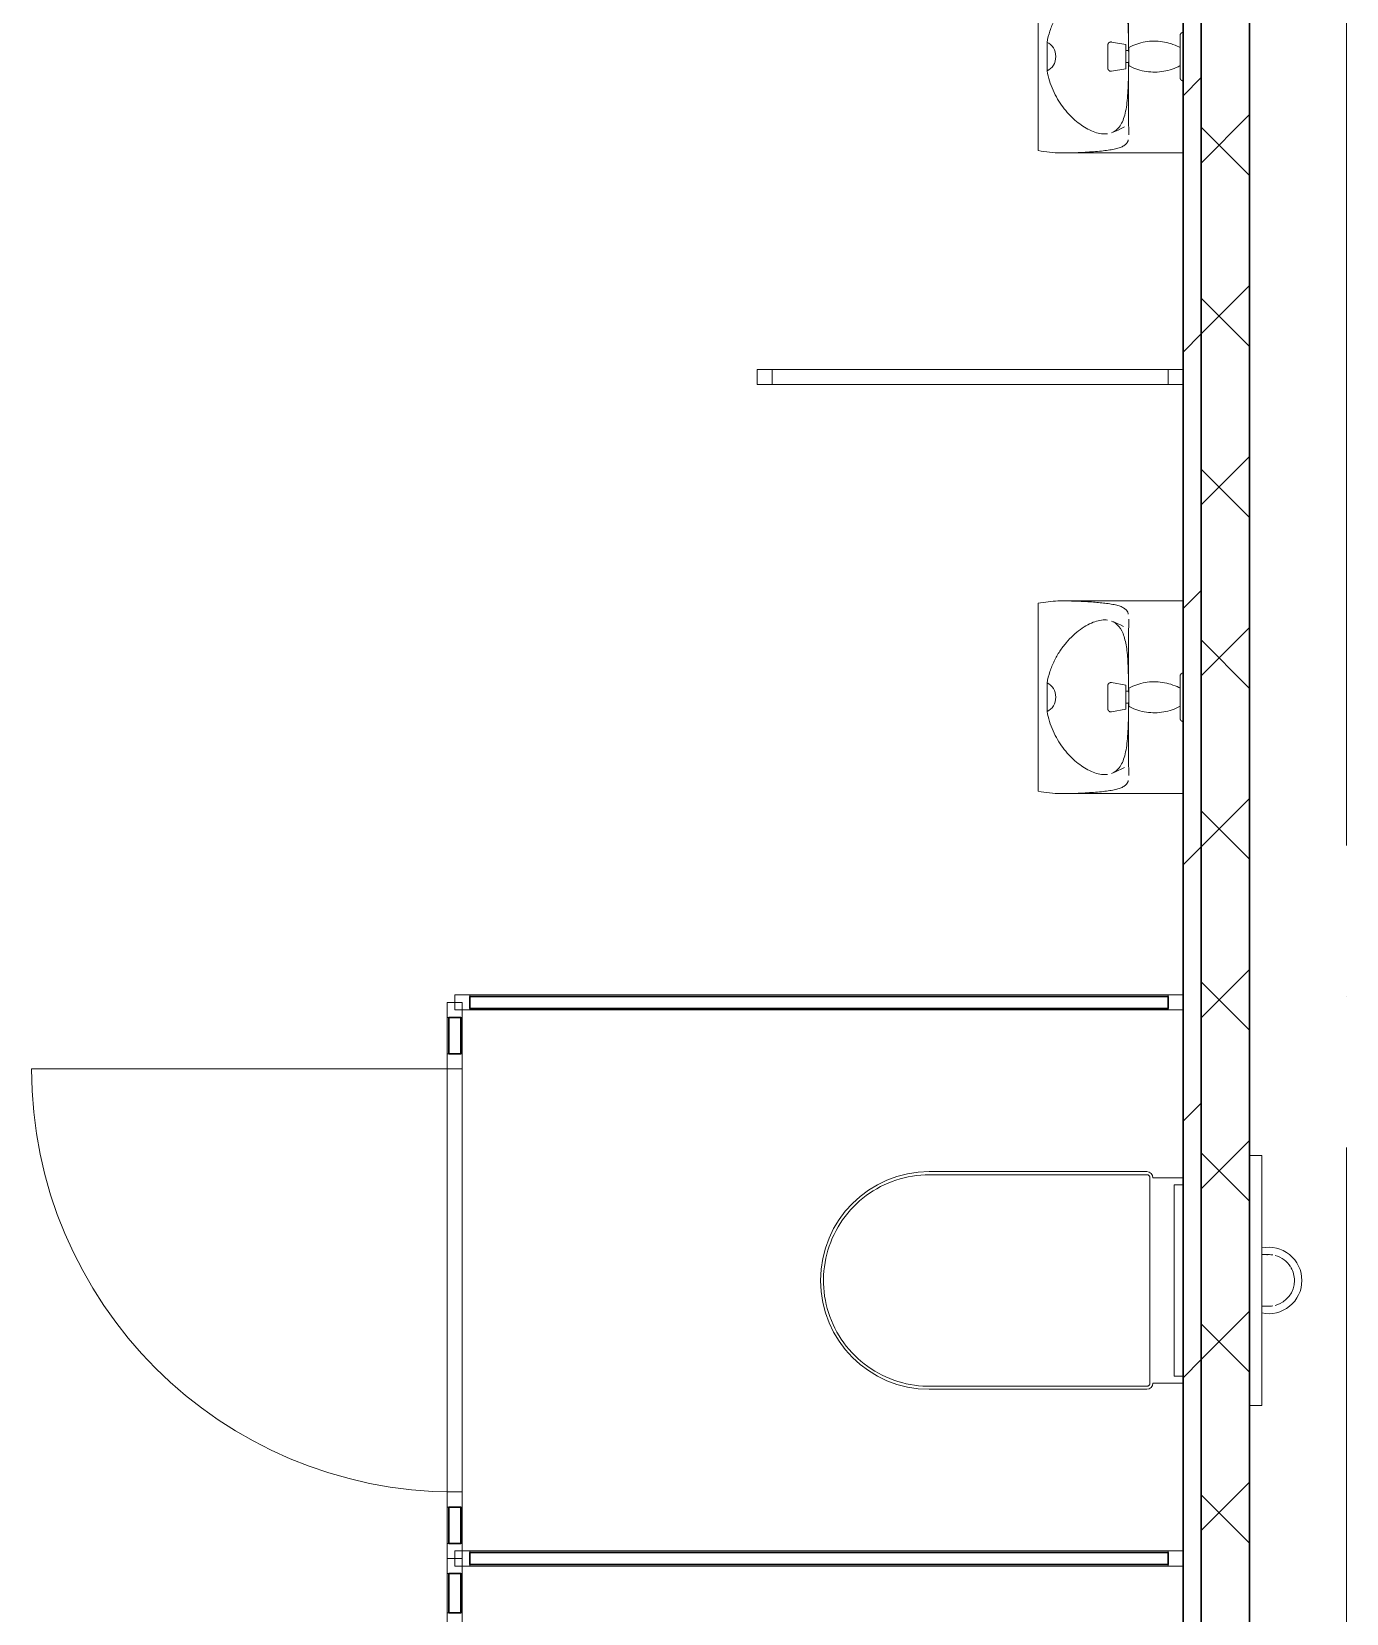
# Model space of a CAD drawing. Header units: millimetres. Extents: x -695119 to 412940, y -249585 to 622758.
# Drawn here: x -5683 to -3508, y 72764 to 75382 of the extents above; entities that cross this region are included whole.
import ezdxf

# ---------------------------------------------------------------- set-up
doc = ezdxf.new("R2010")
doc.units = ezdxf.units.MM
doc.linetypes.add('ADSK_Линия сетки', pattern=[25, 20, -2.5, 0, -2.5])
for name, color, linetype, lineweight in [('Витраж', 252, 'Continuous', 9), ('Двери', 8, 'Continuous', 9), ('Оси', 252, 'Continuous', 9), ('Сантехника', 252, 'Continuous', 18), ('Стены наружные', 252, 'Continuous', 18), ('Стены разрез', 7, 'Continuous', 30)]:
    doc.layers.add(name, color=color, linetype=linetype, lineweight=lineweight)

# ---------------------------------------------------------------- blocks, each defined once
blk = doc.blocks.new('1 этаж')
at = {"layer": 'Витраж', "color": 251, "true_color": 0x636466, "extrusion": (0, 0, -1)}
for p, q in [((-49432.8, -6354.2), (-49432.8, -6379.2)), ((-49407.8, -6354.2), (-49432.8, -6354.2)), ((-49407.8, -6379.2), (-49407.8, -6354.2)), ((-49432.8, -6379.2), (-49407.8, -6379.2))]:
    blk.add_line(p, q, dxfattribs=at)
at = {"layer": 'Витраж', "color": 251, "true_color": 0x636466}
for p, q in [((-49407.8, -6379.2), (-49407.8, -6354.2)), ((-49407.8, -6354.2), (-48752.8, -6354.2)), ((-48752.8, -6354.2), (-48752.8, -6379.2)), ((-48727.8, -6354.2), (-48752.8, -6354.2)), ((-48752.8, -6354.2), (-48752.8, -6379.2)), ((-48752.8, -6379.2), (-49407.8, -6379.2)), ((-48752.8, -6379.2), (-48727.8, -6379.2)), ((-49907.8, -7389.2), (-48752.8, -7389.2)), ((-49945.3, -7426.7), (-49945.3, -7486.7)), ((-49920.3, -7426.7), (-49920.3, -7486.7)), ((-49907.8, -7414.2), (-48752.8, -7414.2)), ((-49945.3, -7511.7), (-49945.3, -8211.7)), ((-49920.3, -7511.7), (-49920.3, -8211.7)), ((-49945.3, -8236.7), (-49945.3, -8296.7)), ((-49920.3, -8236.7), (-49920.3, -8296.7)), ((-49907.8, -8309.2), (-48752.8, -8309.2)), ((-49945.3, -8346.7), (-49945.3, -8411.7)), ((-49920.3, -8346.7), (-49920.3, -8411.7)), ((-49907.8, -8334.2), (-48752.8, -8334.2))]:
    blk.add_line(p, q, dxfattribs=at)
at = {"layer": 'Витраж', "color": 251, "lineweight": 18, "true_color": 0x636466, "extrusion": (0, 0, -1)}
for p, q in [((-49920.3, -7401.7), (-49945.3, -7401.7)), ((-49945.3, -7401.7), (-49945.3, -7426.7)), ((-49907.8, -7389.2), (-49932.8, -7389.2)), ((-49932.8, -7389.2), (-49932.8, -7414.2)), ((-49920.3, -7426.7), (-49920.3, -7401.7)), ((-49907.8, -7414.2), (-49907.8, -7389.2)), ((-49945.3, -7426.7), (-49920.3, -7426.7)), ((-49932.8, -7414.2), (-49907.8, -7414.2)), ((-49920.3, -7486.7), (-49945.3, -7486.7)), ((-49945.3, -7486.7), (-49945.3, -7511.7)), ((-49920.3, -7511.7), (-49920.3, -7486.7)), ((-49945.3, -7511.7), (-49920.3, -7511.7)), ((-49920.3, -8211.7), (-49945.3, -8211.7)), ((-49945.3, -8211.7), (-49945.3, -8236.7)), ((-49920.3, -8236.7), (-49920.3, -8211.7)), ((-49945.3, -8236.7), (-49920.3, -8236.7)), ((-49920.3, -8321.7), (-49945.3, -8321.7)), ((-49945.3, -8321.7), (-49945.3, -8346.7)), ((-49907.8, -8309.2), (-49932.8, -8309.2)), ((-49932.8, -8309.2), (-49932.8, -8334.2)), ((-49920.3, -8346.7), (-49920.3, -8321.7)), ((-49907.8, -8334.2), (-49907.8, -8309.2)), ((-49945.3, -8346.7), (-49920.3, -8346.7)), ((-49932.8, -8334.2), (-49907.8, -8334.2)), ((-49920.3, -8411.7), (-49945.3, -8411.7)), ((-49945.3, -8411.7), (-49945.3, -8436.7)), ((-49920.3, -8436.7), (-49920.3, -8411.7))]:
    blk.add_line(p, q, dxfattribs=at)
at = {"layer": 'Витраж', "color": 251, "lineweight": 18, "true_color": 0x636466}
for p, q in [((-48727.8, -7389.2), (-48752.8, -7389.2)), ((-48752.8, -7389.2), (-48752.8, -7414.2)), ((-48727.8, -7414.2), (-48727.8, -7389.2)), ((-48752.8, -7414.2), (-48727.8, -7414.2)), ((-49920.3, -8296.7), (-49945.3, -8296.7)), ((-49945.3, -8296.7), (-49945.3, -8321.7)), ((-49945.3, -8321.7), (-49920.3, -8321.7)), ((-49920.3, -8321.7), (-49920.3, -8296.7)), ((-48727.8, -8309.2), (-48752.8, -8309.2)), ((-48752.8, -8309.2), (-48752.8, -8334.2)), ((-48727.8, -8334.2), (-48727.8, -8309.2)), ((-48752.8, -8334.2), (-48727.8, -8334.2))]:
    blk.add_line(p, q, dxfattribs=at)
at = {"layer": 'Двери', "color": 251, "true_color": 0x636466}
blk.add_line((-49945.3, -7511.7), (-50632.8, -7511.7), dxfattribs=at)
blk.add_arc((-49932.8, -7511.7), 700, 180, 270, dxfattribs=at)
at = {"layer": 'Оси', "color": 251, "linetype": 'ADSK_Линия сетки', "ltscale": 100, "true_color": 0x636466}
blk.add_line((-48457.8, -2641.7), (-48457.8, -33767.9), dxfattribs=at)
at = {"layer": 'Сантехника', "color": 251, "true_color": 0x636466}
for p, q in [((-48967.8, -5992.2), (-48967.8, -5681.2)), ((-48818, -5726.7), (-48818, -5828.1)), ((-48953, -5836.7), (-48953, -5813.2)), ((-48822.8, -5816.7), (-48846.5, -5812.6)), ((-48822.8, -5836.7), (-48822.8, -5816.7)), ((-48817.8, -5826.7), (-48822.8, -5826.7)), ((-48818.2, -5812.9), (-48818.2, -5828.1)), ((-48817.8, -5821.7), (-48817.8, -5836.7)), ((-48953, -5860.3), (-48953, -5836.7)), ((-48846.5, -5860.9), (-48822.8, -5856.7)), ((-48822.8, -5856.7), (-48822.8, -5836.7)), ((-48822.8, -5846.7), (-48817.8, -5846.7)), ((-48818.2, -5845.4), (-48818.2, -5860.6)), ((-48818, -5845.4), (-48818, -5946.7)), ((-48817.8, -5836.7), (-48817.8, -5851.7)), ((-48924.9, -5996.2), (-48727.8, -5996.2)), ((-48967.8, -7052.2), (-48967.8, -6741.2)), ((-48727.8, -6737.3), (-48924.9, -6737.3)), ((-48818, -6786.7), (-48818, -6888.1)), ((-48953, -6896.7), (-48953, -6873.2)), ((-48822.8, -6876.7), (-48846.5, -6872.6)), ((-48822.8, -6896.7), (-48822.8, -6876.7)), ((-48818.2, -6872.9), (-48818.2, -6888.1)), ((-48817.8, -6881.7), (-48817.8, -6896.7)), ((-48953, -6920.3), (-48953, -6896.7)), ((-48817.8, -6886.7), (-48822.8, -6886.7)), ((-48822.8, -6916.7), (-48822.8, -6896.7)), ((-48822.8, -6906.7), (-48817.8, -6906.7)), ((-48818.2, -6905.4), (-48818.2, -6920.6)), ((-48818, -6905.4), (-48818, -7006.7)), ((-48817.8, -6896.7), (-48817.8, -6911.7)), ((-48846.5, -6920.9), (-48822.8, -6916.7)), ((-48924.9, -7056.2), (-48727.8, -7056.2)), ((-48787.8, -7681.7), (-49147.8, -7681.7)), ((-48787.8, -7686.7), (-49147.8, -7686.7)), ((-48782.8, -8031.7), (-48782.8, -7691.7)), ((-48727.8, -7691.7), (-48777.8, -7691.7)), ((-48742.8, -8019.9), (-48742.8, -7703.5)), ((-48742.8, -7703.5), (-48727.8, -7703.5)), ((-48777.8, -8031.7), (-48727.8, -8031.7)), ((-48727.8, -8019.9), (-48742.8, -8019.9)), ((-49147.8, -8036.7), (-48787.8, -8036.7)), ((-49147.8, -8041.7), (-48787.8, -8041.7))]:
    blk.add_line(p, q, dxfattribs=at)
at = {"layer": 'Сантехника', "color": 251, "lineweight": 9, "true_color": 0x636466}
for p, q in [((-48597.8, -7655), (-48617.8, -7655)), ((-48597.8, -7680), (-48597.8, -7655)), ((-48597.8, -7680), (-48597.8, -8043.5)), ((-48597.8, -8068.5), (-48597.8, -8043.5)), ((-48617.8, -8068.5), (-48597.8, -8068.5))]:
    blk.add_line(p, q, dxfattribs=at)
at = {"layer": 'Сантехника', "color": 251, "true_color": 0x636466, "flags": 128}
for points in [[(-48732.8, -5801.7), (-48732.8, -5801.5), (-48732.8, -5801.3), (-48732.8, -5801.1), (-48732.7, -5800.9), (-48732.7, -5800.7), (-48732.7, -5800.5), (-48732.6, -5800.3), (-48732.5, -5800.2), (-48732.5, -5800), (-48732.4, -5799.8), (-48732.3, -5799.6), (-48732.2, -5799.4), (-48732.1, -5799.2), (-48732, -5799.1), (-48731.9, -5798.9), (-48731.8, -5798.7), (-48731.7, -5798.6), (-48731.6, -5798.4), (-48731.4, -5798.3), (-48731.3, -5798.1), (-48731.1, -5798), (-48731, -5797.9), (-48730.8, -5797.8), (-48730.7, -5797.6), (-48730.5, -5797.5), (-48730.3, -5797.4), (-48730.2, -5797.3), (-48730, -5797.2), (-48729.8, -5797.1), (-48729.6, -5797.1), (-48729.4, -5797), (-48729.2, -5796.9), (-48729, -5796.9), (-48728.8, -5796.8), (-48728.7, -5796.8), (-48728.5, -5796.8), (-48728.3, -5796.8), (-48728.1, -5796.7), (-48727.9, -5796.7), (-48727.8, -5796.7)], [(-48732.8, -5820.6), (-48732.8, -5819.3), (-48732.8, -5818.1), (-48732.8, -5817), (-48732.8, -5815.8), (-48732.8, -5814.7), (-48732.8, -5813.7), (-48732.8, -5812.6), (-48732.8, -5811.6), (-48732.8, -5810.7), (-48732.8, -5809.8), (-48732.8, -5808.9), (-48732.8, -5808.1), (-48732.8, -5807.3), (-48732.8, -5806.5), (-48732.8, -5805.9), (-48732.8, -5805.2), (-48732.8, -5804.6), (-48732.8, -5804.1), (-48732.8, -5803.6), (-48732.8, -5803.2), (-48732.8, -5802.8), (-48732.8, -5802.5), (-48732.8, -5802.2), (-48732.8, -5802), (-48732.8, -5801.9), (-48732.8, -5801.8), (-48732.8, -5801.7)], [(-48732.8, -5801.7), (-48732.8, -5801.8), (-48732.8, -5801.8), (-48732.8, -5802), (-48732.8, -5802.2), (-48732.8, -5802.4), (-48732.8, -5802.7), (-48732.8, -5803.1), (-48732.8, -5803.5), (-48732.8, -5804), (-48732.8, -5804.5), (-48732.8, -5805.1), (-48732.8, -5805.7), (-48732.8, -5806.4), (-48732.8, -5807.1), (-48732.8, -5807.8), (-48732.8, -5808.7), (-48732.8, -5809.5), (-48732.8, -5810.4), (-48732.8, -5811.4), (-48732.8, -5812.3), (-48732.8, -5813.4), (-48732.8, -5814.4), (-48732.8, -5815.5), (-48732.8, -5816.7), (-48732.8, -5817.8), (-48732.8, -5819), (-48732.8, -5820.2), (-48732.8, -5821.5), (-48732.8, -5822.8), (-48732.8, -5824), (-48732.8, -5825.4), (-48732.8, -5826.7), (-48732.8, -5828), (-48732.8, -5829.4), (-48732.8, -5830.8), (-48732.8, -5832.2), (-48732.8, -5833.6), (-48732.8, -5835), (-48732.8, -5836.4), (-48732.8, -5836.7)], [(-48852.3, -5817.5), (-48852.3, -5817.3), (-48852.3, -5817.1), (-48852.3, -5816.9), (-48852.3, -5816.7), (-48852.2, -5816.5), (-48852.2, -5816.3), (-48852.2, -5816.1), (-48852.1, -5815.9), (-48852, -5815.7), (-48852, -5815.5), (-48851.9, -5815.4), (-48851.8, -5815.2), (-48851.7, -5815), (-48851.6, -5814.8), (-48851.5, -5814.7), (-48851.4, -5814.5), (-48851.2, -5814.3), (-48851.1, -5814.2), (-48851, -5814), (-48850.8, -5813.9), (-48850.7, -5813.8), (-48850.5, -5813.6), (-48850.4, -5813.5), (-48850.2, -5813.4), (-48850, -5813.3), (-48849.9, -5813.2), (-48849.7, -5813.1), (-48849.5, -5813), (-48849.3, -5812.9), (-48849.2, -5812.8), (-48849, -5812.8), (-48848.8, -5812.7), (-48848.6, -5812.6), (-48848.4, -5812.6), (-48848.2, -5812.6), (-48848, -5812.5), (-48847.8, -5812.5), (-48847.6, -5812.5), (-48847.4, -5812.5), (-48847.2, -5812.5), (-48847, -5812.5), (-48846.8, -5812.5), (-48846.6, -5812.5), (-48846.5, -5812.6)], [(-48852.3, -5836.7), (-48852.3, -5836), (-48852.3, -5835.2), (-48852.3, -5834.4), (-48852.3, -5833.7), (-48852.3, -5832.9), (-48852.3, -5832.2), (-48852.3, -5831.4), (-48852.3, -5830.7), (-48852.3, -5829.9), (-48852.3, -5829.2), (-48852.3, -5828.5), (-48852.3, -5827.8), (-48852.3, -5827.2), (-48852.3, -5826.5), (-48852.3, -5825.9), (-48852.3, -5825.2), (-48852.3, -5824.6), (-48852.3, -5824), (-48852.3, -5823.5), (-48852.3, -5822.9), (-48852.3, -5822.4), (-48852.3, -5821.9), (-48852.3, -5821.4), (-48852.3, -5821), (-48852.3, -5820.5), (-48852.3, -5820.1), (-48852.3, -5819.8), (-48852.3, -5819.4), (-48852.3, -5819.1), (-48852.3, -5818.8), (-48852.3, -5818.5), (-48852.3, -5818.3), (-48852.3, -5818.1), (-48852.3, -5817.9), (-48852.3, -5817.8), (-48852.3, -5817.6), (-48852.3, -5817.6), (-48852.3, -5817.5), (-48852.3, -5817.5)], [(-48852.3, -5817.5), (-48852.3, -5817.5), (-48852.3, -5817.5), (-48852.3, -5817.6), (-48852.3, -5817.7), (-48852.3, -5817.9), (-48852.3, -5818), (-48852.3, -5818.2), (-48852.3, -5818.5), (-48852.3, -5818.7), (-48852.3, -5819), (-48852.3, -5819.3), (-48852.3, -5819.7), (-48852.3, -5820), (-48852.3, -5820.4), (-48852.3, -5820.8), (-48852.3, -5821.3), (-48852.3, -5821.8), (-48852.3, -5822.3), (-48852.3, -5822.8), (-48852.3, -5823.3), (-48852.3, -5823.9), (-48852.3, -5824.5), (-48852.3, -5825.1), (-48852.3, -5825.7), (-48852.3, -5826.3), (-48852.3, -5827), (-48852.3, -5827.7), (-48852.3, -5828.3), (-48852.3, -5829), (-48852.3, -5829.8), (-48852.3, -5830.5), (-48852.3, -5831.2), (-48852.3, -5832), (-48852.3, -5832.7), (-48852.3, -5833.5), (-48852.3, -5834.2), (-48852.3, -5835), (-48852.3, -5835.8), (-48852.3, -5836.5), (-48852.3, -5836.7)], [(-48817.8, -5821.7), (-48814.6, -5820.1), (-48811.3, -5818.6), (-48808, -5817.2), (-48804.6, -5816), (-48801.2, -5814.9), (-48797.7, -5813.9), (-48794.2, -5813.1), (-48790.7, -5812.4), (-48787.1, -5811.8), (-48783.6, -5811.4), (-48780, -5811.2), (-48776.4, -5811.1), (-48772.8, -5811.1), (-48769.2, -5811.3), (-48765.6, -5811.6), (-48762, -5812.1), (-48758.5, -5812.7), (-48754.9, -5813.4), (-48751.5, -5814.3), (-48748, -5815.3), (-48744.6, -5816.5), (-48741.2, -5817.8), (-48737.9, -5819.2), (-48734.7, -5820.7), (-48732.8, -5821.7)], [(-48852.3, -5836.7), (-48852.3, -5837.5), (-48852.3, -5838.3), (-48852.3, -5839), (-48852.3, -5839.8), (-48852.3, -5840.6), (-48852.3, -5841.3), (-48852.3, -5842.1), (-48852.3, -5842.8), (-48852.3, -5843.5), (-48852.3, -5844.2), (-48852.3, -5844.9), (-48852.3, -5845.6), (-48852.3, -5846.3), (-48852.3, -5847), (-48852.3, -5847.6), (-48852.3, -5848.2), (-48852.3, -5848.8), (-48852.3, -5849.4), (-48852.3, -5850), (-48852.3, -5850.5), (-48852.3, -5851.1), (-48852.3, -5851.6), (-48852.3, -5852), (-48852.3, -5852.5), (-48852.3, -5852.9), (-48852.3, -5853.3), (-48852.3, -5853.7), (-48852.3, -5854.1), (-48852.3, -5854.4), (-48852.3, -5854.7), (-48852.3, -5854.9), (-48852.3, -5855.2), (-48852.3, -5855.4), (-48852.3, -5855.6), (-48852.3, -5855.7), (-48852.3, -5855.8), (-48852.3, -5855.9), (-48852.3, -5856), (-48852.3, -5856)], [(-48852.3, -5856), (-48852.3, -5856), (-48852.3, -5855.9), (-48852.3, -5855.8), (-48852.3, -5855.7), (-48852.3, -5855.6), (-48852.3, -5855.4), (-48852.3, -5855.2), (-48852.3, -5855), (-48852.3, -5854.7), (-48852.3, -5854.5), (-48852.3, -5854.1), (-48852.3, -5853.8), (-48852.3, -5853.4), (-48852.3, -5853), (-48852.3, -5852.6), (-48852.3, -5852.2), (-48852.3, -5851.7), (-48852.3, -5851.2), (-48852.3, -5850.7), (-48852.3, -5850.1), (-48852.3, -5849.6), (-48852.3, -5849), (-48852.3, -5848.4), (-48852.3, -5847.8), (-48852.3, -5847.1), (-48852.3, -5846.5), (-48852.3, -5845.8), (-48852.3, -5845.1), (-48852.3, -5844.4), (-48852.3, -5843.7), (-48852.3, -5843), (-48852.3, -5842.3), (-48852.3, -5841.5), (-48852.3, -5840.8), (-48852.3, -5840), (-48852.3, -5839.2), (-48852.3, -5838.5), (-48852.3, -5837.7), (-48852.3, -5836.9), (-48852.3, -5836.7)], [(-48846.5, -5860.9), (-48846.7, -5860.9), (-48846.9, -5861), (-48847.1, -5861), (-48847.3, -5861), (-48847.5, -5861), (-48847.7, -5861), (-48847.9, -5861), (-48848.1, -5860.9), (-48848.3, -5860.9), (-48848.5, -5860.9), (-48848.7, -5860.8), (-48848.8, -5860.8), (-48849, -5860.7), (-48849.2, -5860.6), (-48849.4, -5860.5), (-48849.6, -5860.4), (-48849.8, -5860.4), (-48849.9, -5860.3), (-48850.1, -5860.1), (-48850.3, -5860), (-48850.4, -5859.9), (-48850.6, -5859.8), (-48850.7, -5859.7), (-48850.9, -5859.5), (-48851, -5859.4), (-48851.2, -5859.2), (-48851.3, -5859.1), (-48851.4, -5858.9), (-48851.5, -5858.7), (-48851.6, -5858.6), (-48851.7, -5858.4), (-48851.8, -5858.2), (-48851.9, -5858), (-48852, -5857.9), (-48852.1, -5857.7), (-48852.1, -5857.5), (-48852.2, -5857.3), (-48852.2, -5857.1), (-48852.3, -5856.9), (-48852.3, -5856.7), (-48852.3, -5856.5), (-48852.3, -5856.3), (-48852.3, -5856.1), (-48852.3, -5856)], [(-48732.8, -5851.7), (-48736, -5853.4), (-48739.3, -5854.9), (-48742.6, -5856.2), (-48746, -5857.5), (-48749.4, -5858.6), (-48752.9, -5859.6), (-48756.4, -5860.4), (-48759.9, -5861.1), (-48763.5, -5861.6), (-48767.1, -5862), (-48770.6, -5862.3), (-48774.2, -5862.4), (-48777.8, -5862.4), (-48781.4, -5862.2), (-48785, -5861.9), (-48788.6, -5861.4), (-48792.1, -5860.8), (-48795.7, -5860.1), (-48799.2, -5859.2), (-48802.6, -5858.2), (-48806, -5857), (-48809.4, -5855.7), (-48812.7, -5854.3), (-48815.9, -5852.7), (-48817.8, -5851.7)], [(-48732.8, -5836.7), (-48732.8, -5838.1), (-48732.8, -5839.5), (-48732.8, -5840.9), (-48732.8, -5842.3), (-48732.8, -5843.7), (-48732.8, -5845.1), (-48732.8, -5846.4), (-48732.8, -5847.7), (-48732.8, -5849.1), (-48732.8, -5850.4), (-48732.8, -5851.6), (-48732.8, -5852.9), (-48732.8, -5854.1), (-48732.8, -5855.3), (-48732.8, -5856.5), (-48732.8, -5857.6), (-48732.8, -5858.7), (-48732.8, -5859.8), (-48732.8, -5860.8), (-48732.8, -5861.8), (-48732.8, -5862.8), (-48732.8, -5863.7), (-48732.8, -5864.6), (-48732.8, -5865.4), (-48732.8, -5866.2), (-48732.8, -5866.9), (-48732.8, -5867.6), (-48732.8, -5868.2), (-48732.8, -5868.8), (-48732.8, -5869.4), (-48732.8, -5869.8), (-48732.8, -5870.3), (-48732.8, -5870.6), (-48732.8, -5871), (-48732.8, -5871.2), (-48732.8, -5871.4), (-48732.8, -5871.6), (-48732.8, -5871.7), (-48732.8, -5871.7)], [(-48732.8, -5871.7), (-48732.8, -5871.7), (-48732.8, -5871.6), (-48732.8, -5871.5), (-48732.8, -5871.3), (-48732.8, -5871), (-48732.8, -5870.7), (-48732.8, -5870.4), (-48732.8, -5870), (-48732.8, -5869.5), (-48732.8, -5869), (-48732.8, -5868.4), (-48732.8, -5867.8), (-48732.8, -5867.1), (-48732.8, -5866.4), (-48732.8, -5865.6), (-48732.8, -5864.8), (-48732.8, -5863.9), (-48732.8, -5863), (-48732.8, -5862.1), (-48732.8, -5861.1), (-48732.8, -5860.1), (-48732.8, -5859), (-48732.8, -5857.9), (-48732.8, -5856.8), (-48732.8, -5855.6), (-48732.8, -5854.4), (-48732.8, -5853.2), (-48732.8, -5852)], [(-48727.8, -5876.7), (-48728, -5876.7), (-48728.2, -5876.7), (-48728.4, -5876.7), (-48728.6, -5876.7), (-48728.8, -5876.6), (-48729, -5876.6), (-48729.2, -5876.5), (-48729.4, -5876.5), (-48729.6, -5876.4), (-48729.7, -5876.3), (-48729.9, -5876.3), (-48730.1, -5876.2), (-48730.3, -5876.1), (-48730.5, -5876), (-48730.6, -5875.9), (-48730.8, -5875.7), (-48730.9, -5875.6), (-48731.1, -5875.5), (-48731.2, -5875.4), (-48731.4, -5875.2), (-48731.5, -5875.1), (-48731.7, -5874.9), (-48731.8, -5874.8), (-48731.9, -5874.6), (-48732, -5874.4), (-48732.1, -5874.3), (-48732.2, -5874.1), (-48732.3, -5873.9), (-48732.4, -5873.7), (-48732.5, -5873.5), (-48732.5, -5873.4), (-48732.6, -5873.2), (-48732.6, -5873), (-48732.7, -5872.8), (-48732.7, -5872.6), (-48732.8, -5872.4), (-48732.8, -5872.2), (-48732.8, -5872), (-48732.8, -5871.8), (-48732.8, -5871.7)], [(-48846.5, -5962.8), (-48840.9, -5960.6), (-48835.4, -5958.2), (-48830.1, -5955.6), (-48825, -5952.8)], [(-48826.4, -6779.9), (-48831.6, -6777.1), (-48837, -6774.5), (-48842.5, -6772.2), (-48846.5, -6770.6)], [(-48732.8, -6861.7), (-48732.8, -6861.5), (-48732.8, -6861.3), (-48732.8, -6861.1), (-48732.7, -6860.9), (-48732.7, -6860.7), (-48732.7, -6860.5), (-48732.6, -6860.3), (-48732.5, -6860.2), (-48732.5, -6860), (-48732.4, -6859.8), (-48732.3, -6859.6), (-48732.2, -6859.4), (-48732.1, -6859.2), (-48732, -6859.1), (-48731.9, -6858.9), (-48731.8, -6858.7), (-48731.7, -6858.6), (-48731.6, -6858.4), (-48731.4, -6858.3), (-48731.3, -6858.1), (-48731.1, -6858), (-48731, -6857.9), (-48730.8, -6857.8), (-48730.7, -6857.6), (-48730.5, -6857.5), (-48730.3, -6857.4), (-48730.2, -6857.3), (-48730, -6857.2), (-48729.8, -6857.1), (-48729.6, -6857.1), (-48729.4, -6857), (-48729.2, -6856.9), (-48729, -6856.9), (-48728.8, -6856.8), (-48728.7, -6856.8), (-48728.5, -6856.8), (-48728.3, -6856.8), (-48728.1, -6856.7), (-48727.9, -6856.7), (-48727.8, -6856.7)], [(-48852.3, -6877.5), (-48852.3, -6877.3), (-48852.3, -6877.1), (-48852.3, -6876.9), (-48852.3, -6876.7), (-48852.2, -6876.5), (-48852.2, -6876.3), (-48852.2, -6876.1), (-48852.1, -6875.9), (-48852, -6875.7), (-48852, -6875.5), (-48851.9, -6875.4), (-48851.8, -6875.2), (-48851.7, -6875), (-48851.6, -6874.8), (-48851.5, -6874.7), (-48851.4, -6874.5), (-48851.2, -6874.3), (-48851.1, -6874.2), (-48851, -6874), (-48850.8, -6873.9), (-48850.7, -6873.8), (-48850.5, -6873.6), (-48850.4, -6873.5), (-48850.2, -6873.4), (-48850, -6873.3), (-48849.9, -6873.2), (-48849.7, -6873.1), (-48849.5, -6873), (-48849.3, -6872.9), (-48849.2, -6872.8), (-48849, -6872.8), (-48848.8, -6872.7), (-48848.6, -6872.6), (-48848.4, -6872.6), (-48848.2, -6872.6), (-48848, -6872.5), (-48847.8, -6872.5), (-48847.6, -6872.5), (-48847.4, -6872.5), (-48847.2, -6872.5), (-48847, -6872.5), (-48846.8, -6872.5), (-48846.6, -6872.5), (-48846.5, -6872.6)], [(-48852.3, -6896.7), (-48852.3, -6896), (-48852.3, -6895.2), (-48852.3, -6894.4), (-48852.3, -6893.7), (-48852.3, -6892.9), (-48852.3, -6892.2), (-48852.3, -6891.4), (-48852.3, -6890.7), (-48852.3, -6889.9), (-48852.3, -6889.2), (-48852.3, -6888.5), (-48852.3, -6887.8), (-48852.3, -6887.2), (-48852.3, -6886.5), (-48852.3, -6885.9), (-48852.3, -6885.2), (-48852.3, -6884.6), (-48852.3, -6884), (-48852.3, -6883.5), (-48852.3, -6882.9), (-48852.3, -6882.4), (-48852.3, -6881.9), (-48852.3, -6881.4), (-48852.3, -6881), (-48852.3, -6880.5), (-48852.3, -6880.1), (-48852.3, -6879.8), (-48852.3, -6879.4), (-48852.3, -6879.1), (-48852.3, -6878.8), (-48852.3, -6878.5), (-48852.3, -6878.3), (-48852.3, -6878.1), (-48852.3, -6877.9), (-48852.3, -6877.8), (-48852.3, -6877.6), (-48852.3, -6877.6), (-48852.3, -6877.5), (-48852.3, -6877.5)], [(-48852.3, -6877.5), (-48852.3, -6877.5), (-48852.3, -6877.5), (-48852.3, -6877.6), (-48852.3, -6877.7), (-48852.3, -6877.9), (-48852.3, -6878), (-48852.3, -6878.2), (-48852.3, -6878.5), (-48852.3, -6878.7), (-48852.3, -6879), (-48852.3, -6879.3), (-48852.3, -6879.7), (-48852.3, -6880), (-48852.3, -6880.4), (-48852.3, -6880.8), (-48852.3, -6881.3), (-48852.3, -6881.8), (-48852.3, -6882.3), (-48852.3, -6882.8), (-48852.3, -6883.3), (-48852.3, -6883.9), (-48852.3, -6884.5), (-48852.3, -6885.1), (-48852.3, -6885.7), (-48852.3, -6886.3), (-48852.3, -6887), (-48852.3, -6887.7), (-48852.3, -6888.3), (-48852.3, -6889), (-48852.3, -6889.8), (-48852.3, -6890.5), (-48852.3, -6891.2), (-48852.3, -6892), (-48852.3, -6892.7), (-48852.3, -6893.5), (-48852.3, -6894.2), (-48852.3, -6895), (-48852.3, -6895.8), (-48852.3, -6896.5), (-48852.3, -6896.7)], [(-48817.8, -6881.7), (-48814.6, -6880.1), (-48811.3, -6878.6), (-48808, -6877.2), (-48804.6, -6876), (-48801.2, -6874.9), (-48797.7, -6873.9), (-48794.2, -6873.1), (-48790.7, -6872.4), (-48787.1, -6871.8), (-48783.6, -6871.4), (-48780, -6871.2), (-48776.4, -6871.1), (-48772.8, -6871.1), (-48769.2, -6871.3), (-48765.6, -6871.6), (-48762, -6872.1), (-48758.5, -6872.7), (-48754.9, -6873.4), (-48751.5, -6874.3), (-48748, -6875.3), (-48744.6, -6876.5), (-48741.2, -6877.8), (-48737.9, -6879.2), (-48734.7, -6880.7), (-48732.8, -6881.7)], [(-48732.8, -6880.6), (-48732.8, -6879.3), (-48732.8, -6878.1), (-48732.8, -6877), (-48732.8, -6875.8), (-48732.8, -6874.7), (-48732.8, -6873.7), (-48732.8, -6872.6), (-48732.8, -6871.6), (-48732.8, -6870.7), (-48732.8, -6869.8), (-48732.8, -6868.9), (-48732.8, -6868.1), (-48732.8, -6867.3), (-48732.8, -6866.5), (-48732.8, -6865.9), (-48732.8, -6865.2), (-48732.8, -6864.6), (-48732.8, -6864.1), (-48732.8, -6863.6), (-48732.8, -6863.2), (-48732.8, -6862.8), (-48732.8, -6862.5), (-48732.8, -6862.2), (-48732.8, -6862), (-48732.8, -6861.9), (-48732.8, -6861.8), (-48732.8, -6861.7)], [(-48732.8, -6861.7), (-48732.8, -6861.8), (-48732.8, -6861.8), (-48732.8, -6862), (-48732.8, -6862.2), (-48732.8, -6862.4), (-48732.8, -6862.7), (-48732.8, -6863.1), (-48732.8, -6863.5), (-48732.8, -6864), (-48732.8, -6864.5), (-48732.8, -6865.1), (-48732.8, -6865.7), (-48732.8, -6866.4), (-48732.8, -6867.1), (-48732.8, -6867.8), (-48732.8, -6868.7), (-48732.8, -6869.5), (-48732.8, -6870.4), (-48732.8, -6871.4), (-48732.8, -6872.3), (-48732.8, -6873.4), (-48732.8, -6874.4), (-48732.8, -6875.5), (-48732.8, -6876.7), (-48732.8, -6877.8), (-48732.8, -6879), (-48732.8, -6880.2), (-48732.8, -6881.5), (-48732.8, -6882.8), (-48732.8, -6884), (-48732.8, -6885.4), (-48732.8, -6886.7), (-48732.8, -6888), (-48732.8, -6889.4), (-48732.8, -6890.8), (-48732.8, -6892.2), (-48732.8, -6893.6), (-48732.8, -6895), (-48732.8, -6896.4), (-48732.8, -6896.7)], [(-48852.3, -6896.7), (-48852.3, -6897.5), (-48852.3, -6898.3), (-48852.3, -6899), (-48852.3, -6899.8), (-48852.3, -6900.6), (-48852.3, -6901.3), (-48852.3, -6902.1), (-48852.3, -6902.8), (-48852.3, -6903.5), (-48852.3, -6904.2), (-48852.3, -6904.9), (-48852.3, -6905.6), (-48852.3, -6906.3), (-48852.3, -6907), (-48852.3, -6907.6), (-48852.3, -6908.2), (-48852.3, -6908.8), (-48852.3, -6909.4), (-48852.3, -6910), (-48852.3, -6910.5), (-48852.3, -6911.1), (-48852.3, -6911.6), (-48852.3, -6912), (-48852.3, -6912.5), (-48852.3, -6912.9), (-48852.3, -6913.3), (-48852.3, -6913.7), (-48852.3, -6914.1), (-48852.3, -6914.4), (-48852.3, -6914.7), (-48852.3, -6914.9), (-48852.3, -6915.2), (-48852.3, -6915.4), (-48852.3, -6915.6), (-48852.3, -6915.7), (-48852.3, -6915.8), (-48852.3, -6915.9), (-48852.3, -6916), (-48852.3, -6916)], [(-48852.3, -6916), (-48852.3, -6916), (-48852.3, -6915.9), (-48852.3, -6915.8), (-48852.3, -6915.7), (-48852.3, -6915.6), (-48852.3, -6915.4), (-48852.3, -6915.2), (-48852.3, -6915), (-48852.3, -6914.7), (-48852.3, -6914.5), (-48852.3, -6914.1), (-48852.3, -6913.8), (-48852.3, -6913.4), (-48852.3, -6913), (-48852.3, -6912.6), (-48852.3, -6912.2), (-48852.3, -6911.7), (-48852.3, -6911.2), (-48852.3, -6910.7), (-48852.3, -6910.1), (-48852.3, -6909.6), (-48852.3, -6909), (-48852.3, -6908.4), (-48852.3, -6907.8), (-48852.3, -6907.1), (-48852.3, -6906.5), (-48852.3, -6905.8), (-48852.3, -6905.1), (-48852.3, -6904.4), (-48852.3, -6903.7), (-48852.3, -6903), (-48852.3, -6902.3), (-48852.3, -6901.5), (-48852.3, -6900.8), (-48852.3, -6900), (-48852.3, -6899.2), (-48852.3, -6898.5), (-48852.3, -6897.7), (-48852.3, -6896.9), (-48852.3, -6896.7)], [(-48732.8, -6896.7), (-48732.8, -6898.1), (-48732.8, -6899.5), (-48732.8, -6900.9), (-48732.8, -6902.3), (-48732.8, -6903.7), (-48732.8, -6905.1), (-48732.8, -6906.4), (-48732.8, -6907.7), (-48732.8, -6909.1), (-48732.8, -6910.4), (-48732.8, -6911.6), (-48732.8, -6912.9), (-48732.8, -6914.1), (-48732.8, -6915.3), (-48732.8, -6916.5), (-48732.8, -6917.6), (-48732.8, -6918.7), (-48732.8, -6919.8), (-48732.8, -6920.8), (-48732.8, -6921.8), (-48732.8, -6922.8), (-48732.8, -6923.7), (-48732.8, -6924.6), (-48732.8, -6925.4), (-48732.8, -6926.2), (-48732.8, -6926.9), (-48732.8, -6927.6), (-48732.8, -6928.2), (-48732.8, -6928.8), (-48732.8, -6929.4), (-48732.8, -6929.8), (-48732.8, -6930.3), (-48732.8, -6930.6), (-48732.8, -6931), (-48732.8, -6931.2), (-48732.8, -6931.4), (-48732.8, -6931.6), (-48732.8, -6931.7), (-48732.8, -6931.7)], [(-48846.5, -6920.9), (-48846.7, -6920.9), (-48846.9, -6921), (-48847.1, -6921), (-48847.3, -6921), (-48847.5, -6921), (-48847.7, -6921), (-48847.9, -6921), (-48848.1, -6920.9), (-48848.3, -6920.9), (-48848.5, -6920.9), (-48848.7, -6920.8), (-48848.8, -6920.8), (-48849, -6920.7), (-48849.2, -6920.6), (-48849.4, -6920.5), (-48849.6, -6920.4), (-48849.8, -6920.4), (-48849.9, -6920.3), (-48850.1, -6920.1), (-48850.3, -6920), (-48850.4, -6919.9), (-48850.6, -6919.8), (-48850.7, -6919.7), (-48850.9, -6919.5), (-48851, -6919.4), (-48851.2, -6919.2), (-48851.3, -6919.1), (-48851.4, -6918.9), (-48851.5, -6918.7), (-48851.6, -6918.6), (-48851.7, -6918.4), (-48851.8, -6918.2), (-48851.9, -6918), (-48852, -6917.9), (-48852.1, -6917.7), (-48852.1, -6917.5), (-48852.2, -6917.3), (-48852.2, -6917.1), (-48852.3, -6916.9), (-48852.3, -6916.7), (-48852.3, -6916.5), (-48852.3, -6916.3), (-48852.3, -6916.1), (-48852.3, -6916)], [(-48732.8, -6911.7), (-48736, -6913.4), (-48739.3, -6914.9), (-48742.6, -6916.2), (-48746, -6917.5), (-48749.4, -6918.6), (-48752.9, -6919.6), (-48756.4, -6920.4), (-48759.9, -6921.1), (-48763.5, -6921.6), (-48767.1, -6922), (-48770.6, -6922.3), (-48774.2, -6922.4), (-48777.8, -6922.4), (-48781.4, -6922.2), (-48785, -6921.9), (-48788.6, -6921.4), (-48792.1, -6920.8), (-48795.7, -6920.1), (-48799.2, -6919.2), (-48802.6, -6918.2), (-48806, -6917), (-48809.4, -6915.7), (-48812.7, -6914.3), (-48815.9, -6912.7), (-48817.8, -6911.7)], [(-48732.8, -6931.7), (-48732.8, -6931.7), (-48732.8, -6931.6), (-48732.8, -6931.5), (-48732.8, -6931.3), (-48732.8, -6931), (-48732.8, -6930.7), (-48732.8, -6930.4), (-48732.8, -6930), (-48732.8, -6929.5), (-48732.8, -6929), (-48732.8, -6928.4), (-48732.8, -6927.8), (-48732.8, -6927.1), (-48732.8, -6926.4), (-48732.8, -6925.6), (-48732.8, -6924.8), (-48732.8, -6923.9), (-48732.8, -6923), (-48732.8, -6922.1), (-48732.8, -6921.1), (-48732.8, -6920.1), (-48732.8, -6919), (-48732.8, -6917.9), (-48732.8, -6916.8), (-48732.8, -6915.6), (-48732.8, -6914.4), (-48732.8, -6913.2), (-48732.8, -6912)], [(-48727.8, -6936.7), (-48728, -6936.7), (-48728.2, -6936.7), (-48728.4, -6936.7), (-48728.6, -6936.7), (-48728.8, -6936.6), (-48729, -6936.6), (-48729.2, -6936.5), (-48729.4, -6936.5), (-48729.6, -6936.4), (-48729.7, -6936.3), (-48729.9, -6936.3), (-48730.1, -6936.2), (-48730.3, -6936.1), (-48730.5, -6936), (-48730.6, -6935.9), (-48730.8, -6935.7), (-48730.9, -6935.6), (-48731.1, -6935.5), (-48731.2, -6935.4), (-48731.4, -6935.2), (-48731.5, -6935.1), (-48731.7, -6934.9), (-48731.8, -6934.8), (-48731.9, -6934.6), (-48732, -6934.4), (-48732.1, -6934.3), (-48732.2, -6934.1), (-48732.3, -6933.9), (-48732.4, -6933.7), (-48732.5, -6933.5), (-48732.5, -6933.4), (-48732.6, -6933.2), (-48732.6, -6933), (-48732.7, -6932.8), (-48732.7, -6932.6), (-48732.8, -6932.4), (-48732.8, -6932.2), (-48732.8, -6932), (-48732.8, -6931.8), (-48732.8, -6931.7)], [(-48846.5, -7022.8), (-48840.9, -7020.6), (-48835.4, -7018.2), (-48830.1, -7015.6), (-48825, -7012.8)], [(-49147.8, -7686.7), (-49154.8, -7686.9), (-49161.8, -7687.3), (-49168.8, -7688), (-49175.7, -7689), (-49182.6, -7690.2), (-49189.4, -7691.7), (-49196.2, -7693.5), (-49202.9, -7695.6), (-49209.4, -7697.9), (-49215.9, -7700.5), (-49222.3, -7703.4), (-49228.6, -7706.5), (-49234.8, -7709.9), (-49240.8, -7713.5), (-49246.6, -7717.3), (-49252.3, -7721.4), (-49257.8, -7725.7), (-49263.2, -7730.2), (-49268.4, -7734.9), (-49273.3, -7739.8), (-49278.1, -7744.9), (-49282.7, -7750.2), (-49287, -7755.7), (-49291.2, -7761.4), (-49295.1, -7767.2), (-49298.7, -7773.1), (-49302.1, -7779.2), (-49305.3, -7785.5), (-49308.2, -7791.8), (-49310.9, -7798.3), (-49313.3, -7804.9), (-49315.5, -7811.6), (-49317.3, -7818.3), (-49318.9, -7825.1), (-49320.3, -7832), (-49321.3, -7838.9), (-49322.1, -7845.9), (-49322.6, -7852.8), (-49322.8, -7859.8), (-49322.7, -7866.8), (-49322.4, -7873.8), (-49321.8, -7880.8), (-49320.9, -7887.7), (-49319.7, -7894.6), (-49318.2, -7901.5), (-49316.5, -7908.3), (-49314.5, -7915), (-49312.2, -7921.6), (-49309.7, -7928.1), (-49306.9, -7934.6), (-49303.9, -7940.9), (-49300.6, -7947), (-49297.1, -7953.1), (-49293.3, -7959), (-49289.3, -7964.7), (-49285.1, -7970.3), (-49280.6, -7975.7), (-49275.9, -7980.9), (-49271.1, -7985.9), (-49266, -7990.8), (-49260.8, -7995.4), (-49255.3, -7999.8), (-49249.7, -8004), (-49243.9, -8008), (-49238, -8011.7), (-49231.9, -8015.2), (-49225.7, -8018.4), (-49219.4, -8021.4), (-49213, -8024.1), (-49206.4, -8026.6), (-49199.8, -8028.8), (-49193.1, -8030.8), (-49186.3, -8032.5), (-49179.4, -8033.9), (-49172.5, -8035), (-49165.5, -8035.8), (-49158.6, -8036.4), (-49151.6, -8036.7), (-49147.8, -8036.7)], [(-48782.8, -7691.7), (-48782.8, -7691.5), (-48782.8, -7691.3), (-48782.8, -7691.1), (-48782.9, -7690.9), (-48782.9, -7690.7), (-48782.9, -7690.5), (-48783, -7690.3), (-48783.1, -7690.2), (-48783.1, -7690), (-48783.2, -7689.8), (-48783.3, -7689.6), (-48783.4, -7689.4), (-48783.5, -7689.2), (-48783.6, -7689.1), (-48783.7, -7688.9), (-48783.8, -7688.7), (-48783.9, -7688.6), (-48784, -7688.4), (-48784.2, -7688.3), (-48784.3, -7688.1), (-48784.5, -7688), (-48784.6, -7687.9), (-48784.8, -7687.8), (-48784.9, -7687.6), (-48785.1, -7687.5), (-48785.3, -7687.4), (-48785.4, -7687.3), (-48785.6, -7687.2), (-48785.8, -7687.1), (-48786, -7687.1), (-48786.2, -7687), (-48786.4, -7686.9), (-48786.6, -7686.9), (-48786.8, -7686.8), (-48787, -7686.8), (-48787.1, -7686.8), (-48787.3, -7686.8), (-48787.5, -7686.7), (-48787.7, -7686.7), (-48787.8, -7686.7)], [(-48787.8, -8036.7), (-48787.6, -8036.7), (-48787.4, -8036.7), (-48787.2, -8036.7), (-48787, -8036.7), (-48786.8, -8036.6), (-48786.6, -8036.6), (-48786.4, -8036.5), (-48786.2, -8036.5), (-48786, -8036.4), (-48785.9, -8036.3), (-48785.7, -8036.3), (-48785.5, -8036.2), (-48785.3, -8036.1), (-48785.1, -8036), (-48785, -8035.9), (-48784.8, -8035.7), (-48784.7, -8035.6), (-48784.5, -8035.5), (-48784.4, -8035.4), (-48784.2, -8035.2), (-48784.1, -8035.1), (-48783.9, -8034.9), (-48783.8, -8034.8), (-48783.7, -8034.6), (-48783.6, -8034.4), (-48783.5, -8034.3), (-48783.4, -8034.1), (-48783.3, -8033.9), (-48783.2, -8033.7), (-48783.1, -8033.5), (-48783.1, -8033.4), (-48783, -8033.2), (-48783, -8033), (-48782.9, -8032.8), (-48782.9, -8032.6), (-48782.8, -8032.4), (-48782.8, -8032.2), (-48782.8, -8032), (-48782.8, -8031.8), (-48782.8, -8031.7)]]:
    blk.add_lwpolyline(points, dxfattribs=at)
at = {"layer": 'Сантехника', "color": 251, "lineweight": 9, "true_color": 0x636466, "flags": 128}
for points in [[(-48586.4, -7819), (-48586.4, -7819), (-48586.5, -7819), (-48586.7, -7819), (-48586.9, -7819), (-48587.3, -7819), (-48587.6, -7819), (-48588.1, -7819), (-48588.6, -7819), (-48589.2, -7819), (-48589.9, -7819), (-48590.6, -7819), (-48591.4, -7819), (-48592.3, -7819), (-48593.2, -7819), (-48594.2, -7819), (-48595.3, -7819), (-48596.4, -7819), (-48597.5, -7819)], [(-48596.7, -7904.4), (-48595.6, -7904.4), (-48594.5, -7904.4), (-48593.5, -7904.4), (-48592.5, -7904.4), (-48591.7, -7904.4), (-48590.8, -7904.4), (-48590.1, -7904.4), (-48589.4, -7904.4), (-48588.8, -7904.4), (-48588.2, -7904.4), (-48587.8, -7904.4), (-48587.4, -7904.4), (-48587, -7904.4), (-48586.7, -7904.4), (-48586.5, -7904.4), (-48586.4, -7904.4), (-48586.4, -7904.4), (-48586.4, -7904.4)]]:
    blk.add_lwpolyline(points, dxfattribs=at)
at = {"layer": 'Сантехника', "color": 251, "true_color": 0x636466}
for centre, radius, start, end in [((-49147.8, -7861.7), 180, 90, 270), ((-49147.8, -7861.7), 175, 90, 90.9078), ((-49147.8, -7861.7), 175, 90, 90.9078), ((-48787.8, -7691.7), 10, 0, 90), ((-48787.8, -7691.7), 5, 60, 90), ((-48787.8, -7691.7), 5, 60, 90), ((-48787.8, -7691.7), 5, 60, 75), ((-48787.8, -7691.7), 5, 0, 30), ((-48787.8, -7691.7), 5, 0, 30), ((-48787.8, -7691.7), 5, 0, 30), ((-48787.8, -8031.7), 10, 270, 0), ((-48787.8, -8031.7), 5, 330, 0), ((-48787.8, -8031.7), 5, 330, 0), ((-48787.8, -8031.7), 5, 330, 0), ((-49147.8, -7861.7), 175, 269.0922, 270), ((-49147.8, -7861.7), 175, 269.0922, 270), ((-48787.8, -8031.7), 5, 270, 300), ((-48787.8, -8031.7), 5, 270, 300), ((-48787.8, -8031.7), 5, 285, 300)]:
    blk.add_arc(centre, radius, start, end, dxfattribs=at)
at = {"layer": 'Сантехника', "color": 251, "lineweight": 9, "true_color": 0x636466}
for radius, start, end in [(55, 0, 102.0258), (42.7, 92.2417, 94.1976), (42.7, 87.9172, 90), (42.7, 80.8699, 90), (42.7, 31.7508, 75), (42.7, 0, 30), (55, 257.9742, 0), (42.7, 285, 0), (42.7, 267.2428, 279.4986), (42.7, 270, 272.5338)]:
    blk.add_arc((-48586.4, -7861.7), radius, start, end, dxfattribs=at)
at = {"layer": 'Сантехника', "color": 251, "true_color": 0x636466}
for centre, major_axis, start_param, end_param in [((-48960.1, -5836.7), (0, 25), 4.712389, 5.943447), ((-48960.1, -5836.7), (0, -25), 0.339739, 1.570796), ((-48960.1, -6896.7), (0, 25), 4.712389, 5.943447), ((-48960.1, -6896.7), (0, -25), 0.339739, 1.570796)]:
    blk.add_ellipse(centre, major_axis=major_axis, ratio=0.859293, start_param=start_param, end_param=end_param, dxfattribs=at)
for points, knots in [([(-48953, -5813.2), (-48951.8, -5806.7), (-48948.6, -5794.2), (-48941.3, -5776.5), (-48932.2, -5760.4), (-48917.9, -5741.4), (-48897.7, -5722.8), (-48873.3, -5710), (-48859.1, -5708.3), (-48852.9, -5709.1)], [0, 0, 0, 0, 0.0526316, 0.1052632, 0.1578947, 0.2105263, 0.3157895, 0.4210526, 0.5263158, 0.5263158, 0.5263158, 0.5263158]), ([(-48844.1, -5711.7), (-48841.4, -5712.9), (-48834.7, -5717.6), (-48826.6, -5730.3), (-48821.2, -5752.1), (-48819.2, -5775.4), (-48818.5, -5796.3), (-48818.3, -5807.2), (-48818.2, -5812.9)], [0.5789474, 0.5789474, 0.5789474, 0.5789474, 0.6315789, 0.7236842, 0.8157895, 0.9078947, 0.9539474, 1, 1, 1, 1]), ([(-48852.9, -5964.3), (-48856, -5964.8), (-48866, -5964.8), (-48884.4, -5958.6), (-48907, -5943), (-48927.4, -5921.1), (-48941.3, -5897.8), (-48949.2, -5876.9), (-48951.9, -5865.9), (-48953, -5860.3)], [0.4736842, 0.4736842, 0.4736842, 0.4736842, 0.5263158, 0.6315789, 0.7236842, 0.8157895, 0.9078947, 0.9539474, 1, 1, 1, 1]), ([(-48818.2, -5860.6), (-48818.3, -5867), (-48818.5, -5879.5), (-48819.2, -5897.2), (-48820.6, -5913.3), (-48823.5, -5932.3), (-48829.9, -5950.8), (-48838.7, -5959.3), (-48844.1, -5961.8)], [0, 0, 0, 0, 0.0526316, 0.1052632, 0.1578947, 0.2105263, 0.3157895, 0.4210526, 0.4210526, 0.4210526, 0.4210526]), ([(-48818, -5946.7), (-48818, -5949.8), (-48817.9, -5954.1), (-48817.9, -5959), (-48817.8, -5962.3), (-48817.8, -5964.5), (-48817.8, -5965.7), (-48817.8, -5966), (-48817.8, -5966.1)], [-1, -1, -1, -1, -0.975, -0.9625, -0.95, -0.9375, -0.934375, -0.9328125, -0.9328125, -0.9328125, -0.9328125]), ([(-48818.5, -5974.5), (-48818.5, -5974.5), (-48818.5, -5974.7), (-48818.7, -5975.2), (-48818.9, -5976), (-48819.3, -5977), (-48819.7, -5977.9), (-48820.2, -5978.7), (-48820.9, -5979.7), (-48821.6, -5980.7), (-48822.9, -5982), (-48825.4, -5984.2), (-48830.2, -5986.7), (-48837.5, -5989.1), (-48846.5, -5990.9), (-48857, -5992.4), (-48869.1, -5993.6), (-48882.5, -5994.6), (-48897.3, -5995.4), (-48910.8, -5996), (-48922, -5996.2), (-48933.5, -5996.2), (-48948.6, -5995.3), (-48961.3, -5993.4), (-48967.8, -5992.2)], [-0.8666667, -0.8666667, -0.8666667, -0.8666667, -0.865625, -0.8625, -0.85, -0.8375, -0.825, -0.8125, -0.8, -0.7833333, -0.7666667, -0.7333333, -0.6666667, -0.6, -0.5333333, -0.4666667, -0.4, -0.3333333, -0.2666667, -0.2, -0.1666667, -0.1333333, -0.0666667, 0, 0, 0, 0]), ([(-48967.8, -6741.2), (-48962.1, -6740.2), (-48951, -6738.5), (-48937.6, -6737.5), (-48927.4, -6737.2), (-48919.9, -6737.3), (-48912.5, -6737.5), (-48905.4, -6737.7), (-48898.4, -6738), (-48889.5, -6738.5), (-48879, -6739.1), (-48867.5, -6740), (-48856.6, -6741.1), (-48846.5, -6742.5), (-48837.5, -6744.4), (-48830.2, -6746.7), (-48825.4, -6749.3), (-48822.9, -6751.4), (-48821.6, -6752.8), (-48820.8, -6753.9), (-48820.1, -6755), (-48819.4, -6756.1), (-48819, -6757.2), (-48818.7, -6758), (-48818.6, -6758.6), (-48818.5, -6758.8), (-48818.5, -6759)], [-1, -1, -1, -1, -0.9416667, -0.8833333, -0.8541667, -0.825, -0.7958333, -0.7666667, -0.7375, -0.7083333, -0.65, -0.5916667, -0.5333333, -0.4666667, -0.4, -0.3333333, -0.2666667, -0.2333333, -0.2166667, -0.2, -0.1833333, -0.1666667, -0.15, -0.1416667, -0.1375, -0.1333333, -0.1333333, -0.1333333, -0.1333333]), ([(-48953, -6873.2), (-48951.8, -6866.7), (-48948.6, -6854.2), (-48941.3, -6836.5), (-48932.2, -6820.4), (-48917.9, -6801.4), (-48897.7, -6782.8), (-48873.3, -6770), (-48859.1, -6768.3), (-48852.9, -6769.1)], [0, 0, 0, 0, 0.0526316, 0.1052632, 0.1578947, 0.2105263, 0.3157895, 0.4210526, 0.5263158, 0.5263158, 0.5263158, 0.5263158]), ([(-48844.1, -6771.7), (-48841.4, -6772.9), (-48834.7, -6777.6), (-48826.6, -6790.3), (-48821.2, -6812.1), (-48819.2, -6835.4), (-48818.5, -6856.3), (-48818.3, -6867.2), (-48818.2, -6872.9)], [0.5789474, 0.5789474, 0.5789474, 0.5789474, 0.6315789, 0.7236842, 0.8157895, 0.9078947, 0.9539474, 1, 1, 1, 1]), ([(-48817.8, -6767.4), (-48817.8, -6767.6), (-48817.8, -6767.9), (-48817.8, -6768.5), (-48817.8, -6769.6), (-48817.8, -6771.2), (-48817.9, -6773.4), (-48817.9, -6776.5), (-48817.9, -6780.8), (-48818, -6784.7), (-48818, -6786.7)], [-0.06666667, -0.06666667, -0.06666667, -0.06666667, -0.06458333, -0.0625, -0.05833333, -0.05, -0.04166667, -0.03333333, -0.01666667, 0, 0, 0, 0]), ([(-48852.9, -7024.3), (-48856, -7024.8), (-48866, -7024.8), (-48884.4, -7018.6), (-48907, -7003), (-48927.4, -6981.1), (-48941.3, -6957.8), (-48949.2, -6936.9), (-48951.9, -6925.9), (-48953, -6920.3)], [0.4736842, 0.4736842, 0.4736842, 0.4736842, 0.5263158, 0.6315789, 0.7236842, 0.8157895, 0.9078947, 0.9539474, 1, 1, 1, 1]), ([(-48818.2, -6920.6), (-48818.3, -6927), (-48818.5, -6939.5), (-48819.2, -6957.2), (-48820.6, -6973.3), (-48823.5, -6992.3), (-48829.9, -7010.8), (-48838.7, -7019.3), (-48844.1, -7021.8)], [0, 0, 0, 0, 0.0526316, 0.1052632, 0.1578947, 0.2105263, 0.3157895, 0.4210526, 0.4210526, 0.4210526, 0.4210526]), ([(-48818, -7006.7), (-48818, -7009.8), (-48817.9, -7014.1), (-48817.9, -7019), (-48817.8, -7022.3), (-48817.8, -7024.5), (-48817.8, -7025.7), (-48817.8, -7026), (-48817.8, -7026.1)], [-1, -1, -1, -1, -0.975, -0.9625, -0.95, -0.9375, -0.934375, -0.9328125, -0.9328125, -0.9328125, -0.9328125]), ([(-48818.5, -7034.5), (-48818.5, -7034.5), (-48818.5, -7034.7), (-48818.7, -7035.2), (-48818.9, -7036), (-48819.3, -7037), (-48819.7, -7037.9), (-48820.2, -7038.7), (-48820.9, -7039.7), (-48821.6, -7040.7), (-48822.9, -7042), (-48825.4, -7044.2), (-48830.2, -7046.7), (-48837.5, -7049.1), (-48846.5, -7050.9), (-48857, -7052.4), (-48869.1, -7053.6), (-48882.5, -7054.6), (-48897.3, -7055.4), (-48910.8, -7056), (-48922, -7056.2), (-48933.5, -7056.2), (-48948.6, -7055.3), (-48961.3, -7053.4), (-48967.8, -7052.2)], [-0.8666667, -0.8666667, -0.8666667, -0.8666667, -0.865625, -0.8625, -0.85, -0.8375, -0.825, -0.8125, -0.8, -0.7833333, -0.7666667, -0.7333333, -0.6666667, -0.6, -0.5333333, -0.4666667, -0.4, -0.3333333, -0.2666667, -0.2, -0.1666667, -0.1333333, -0.0666667, 0, 0, 0, 0])]:
    blk.add_open_spline(points, degree=3, knots=knots, dxfattribs=at)
at = {"layer": 'Стены наружные', "color": 251, "lineweight": 30, "true_color": 0x636466}
for p, q in [((-48617.8, -9271.7), (-48617.8, -5341.7)), ((-48727.8, -5371.7), (-48727.8, -9241.7)), ((-48697.8, -5371.7), (-48697.8, -9271.7))]:
    blk.add_line(p, q, dxfattribs=at)
at = {"layer": 'Стены наружные', "color": 251, "linetype": 'Continuous', "lineweight": 9, "true_color": 0x636466}
for p, q in [((-48727.8, -5901.4), (-48697.8, -5871.4)), ((-48697.8, -6012.8), (-48617.8, -5932.8)), ((-48617.8, -6033.4), (-48697.8, -5953.4)), ((-48697.8, -6295.6), (-48617.8, -6215.6)), ((-48617.8, -6316.3), (-48697.8, -6236.3)), ((-48727.8, -6325.6), (-48697.8, -6295.6)), ((-48697.8, -6578.5), (-48617.8, -6498.5)), ((-48617.8, -6599.1), (-48697.8, -6519.1)), ((-48727.8, -6749.9), (-48697.8, -6719.9)), ((-48697.8, -6861.3), (-48617.8, -6781.3)), ((-48617.8, -6882), (-48697.8, -6802)), ((-48697.8, -7144.2), (-48617.8, -7064.2)), ((-48617.8, -7164.8), (-48697.8, -7084.8)), ((-48727.8, -7174.2), (-48697.8, -7144.2)), ((-48697.8, -7427), (-48617.8, -7347)), ((-48617.8, -7447.7), (-48697.8, -7367.7)), ((-48727.8, -7598.4), (-48697.8, -7568.4)), ((-48697.8, -7709.9), (-48617.8, -7629.9)), ((-48617.8, -7730.5), (-48697.8, -7650.5)), ((-48697.8, -7992.7), (-48617.8, -7912.7)), ((-48617.8, -8013.3), (-48697.8, -7933.3)), ((-48727.8, -8022.7), (-48697.8, -7992.7)), ((-48697.8, -8275.5), (-48617.8, -8195.5)), ((-48617.8, -8296.2), (-48697.8, -8216.2))]:
    blk.add_line(p, q, dxfattribs=at)
at = {"layer": 'Стены разрез', "color": 251, "true_color": 0x636466}
for p, q in [((-48752.8, -7391.7), (-49907.8, -7391.7)), ((-49907.8, -7391.7), (-49907.8, -7411.7)), ((-48752.8, -7411.7), (-48752.8, -7391.7)), ((-49922.8, -7426.7), (-49942.8, -7426.7)), ((-49942.8, -7426.7), (-49942.8, -7486.7)), ((-49922.8, -7486.7), (-49922.8, -7426.7)), ((-49907.8, -7411.7), (-48752.8, -7411.7)), ((-49942.8, -7486.7), (-49922.8, -7486.7)), ((-49922.8, -8236.7), (-49942.8, -8236.7)), ((-49942.8, -8236.7), (-49942.8, -8296.7)), ((-49922.8, -8296.7), (-49922.8, -8236.7)), ((-49942.8, -8296.7), (-49922.8, -8296.7)), ((-48752.8, -8311.7), (-49907.8, -8311.7)), ((-49907.8, -8311.7), (-49907.8, -8331.7)), ((-48752.8, -8331.7), (-48752.8, -8311.7)), ((-49922.8, -8346.7), (-49942.8, -8346.7)), ((-49942.8, -8346.7), (-49942.8, -8411.7)), ((-49922.8, -8411.7), (-49922.8, -8346.7)), ((-49907.8, -8331.7), (-48752.8, -8331.7)), ((-49942.8, -8411.7), (-49922.8, -8411.7))]:
    blk.add_line(p, q, dxfattribs=at)

msp = doc.modelspace()

# ---------------------------------------------------------------- block references
msp.add_blockref('1 этаж', (44950.089, 81176.937))

doc.saveas('drawing.dxf')
